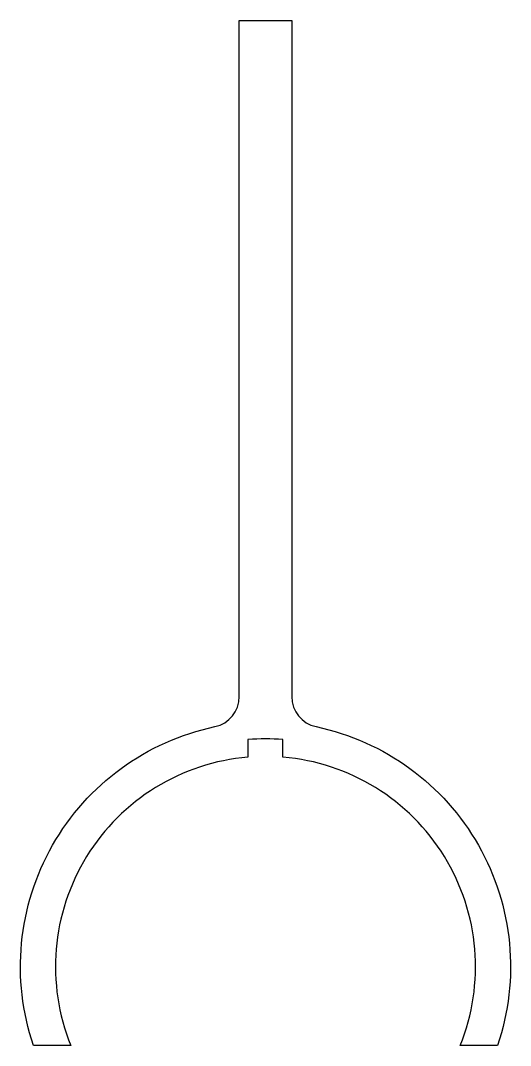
# Model space of a CAD drawing. Extents: x 249.6 to 277.6, y 212.9 to 271.4.
import ezdxf

# ---------------------------------------------------------------- set-up
doc = ezdxf.new("R2010")
doc.units = 0
doc.layers.add('ANA', color=220, linetype='CONTINUOUS')

msp = doc.modelspace()

# ---------------------------------------------------------------- linework, layer by layer
at = {"layer": 'ANA'}
msp.add_lwpolyline([(274.676, 212.868, 0.505378), (264.551, 229.326), (264.551, 230.33, 0.038519), (262.551, 230.33), (262.551, 229.326, 0.505378), (252.427, 212.868), (250.294, 212.868, -0.449632), (260.662, 231.067, 0.354568), (262.051, 232.779), (262.051, 271.368), (265.051, 271.368), (265.051, 232.779, 0.354568), (266.44, 231.067, -0.449632), (276.808, 212.868)], format="xyb", close=True, dxfattribs=at)

doc.saveas('drawing.dxf')
